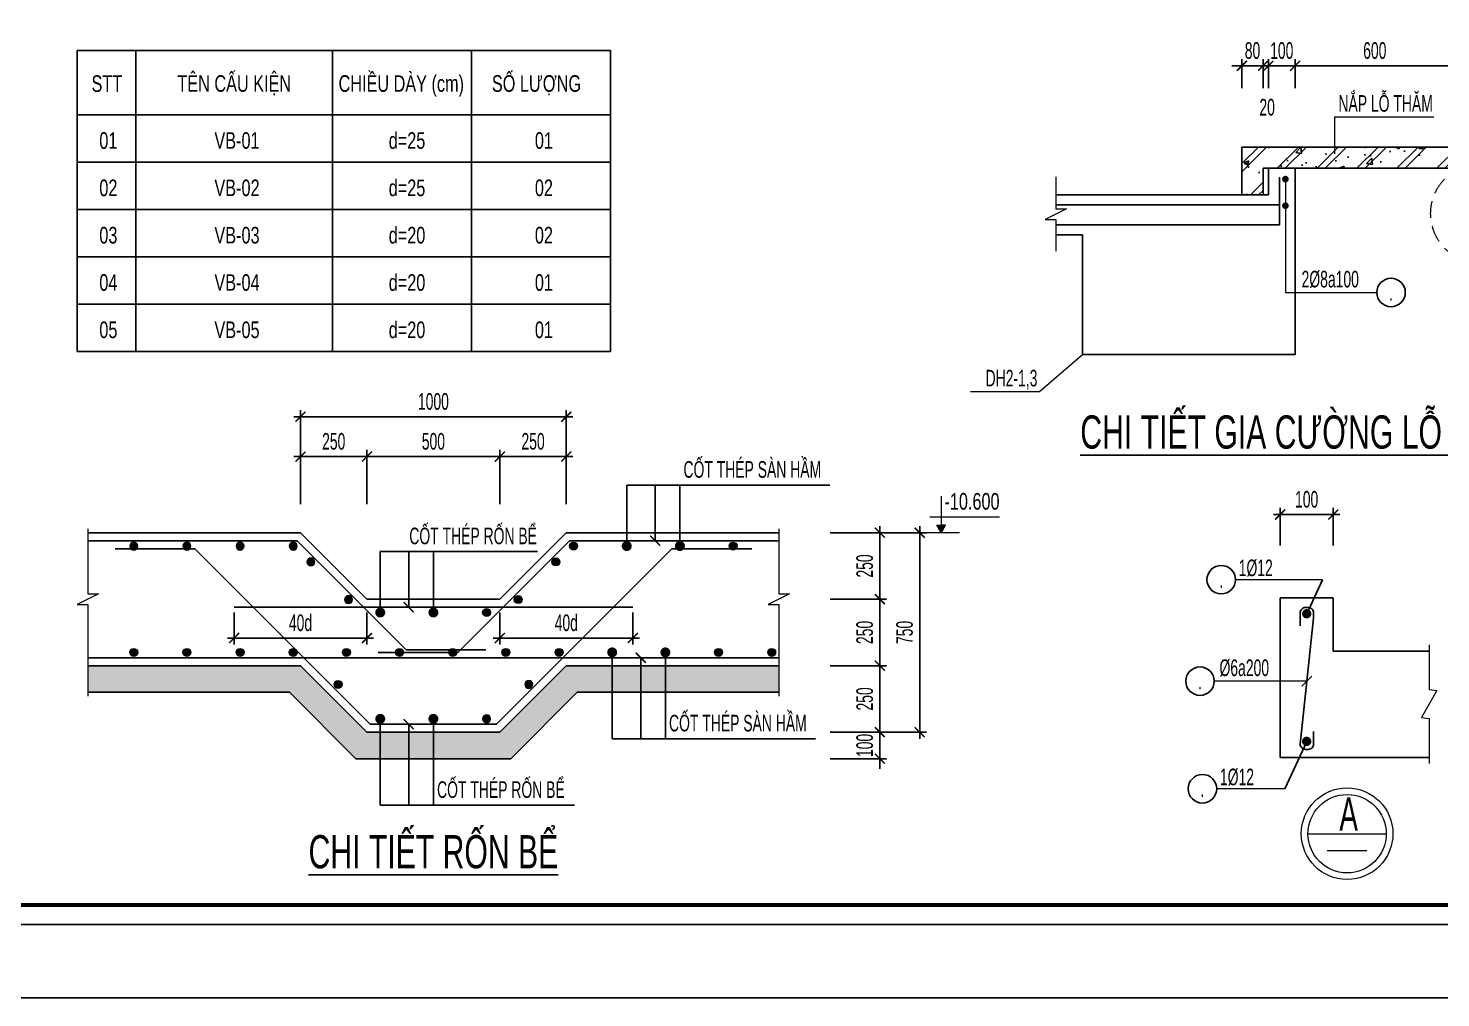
# Model space of a CAD drawing. Header units: millimetres. Extents: x 49116 to 95141, y 45601 to 60451.
# Drawn here: x 58884 to 64198, y 45601 to 49248 of the extents above; entities that cross this region are included whole.
import ezdxf
from ezdxf.enums import TextEntityAlignment as Align

# ---------------------------------------------------------------- set-up
doc = ezdxf.new("R2010")
doc.units = ezdxf.units.MM
doc.header["$MEASUREMENT"] = 0
doc.linetypes.add('HIDDEN', pattern=[9.525, 6.35, -3.175])
doc.layers.get('DEFPOINTS').update_dxf_attribs({"color": 252})
for name, color, linetype in [('CDC-KHUNGTEN', 7, 'Continuous'), ('CDC.02.DIM', 1, 'Continuous'), ('CDC.03.BORDER', 3, 'Continuous'), ('CDC.05.STEEL', 4, 'Continuous'), ('CDC.06.TEXT', 2, 'Continuous'), ('CDC.10.HATCH', 251, 'Continuous'), ('CDC.14.STEELNUM', 3, 'Continuous'), ('CDC.16.BIGTEXT', 6, 'Continuous')]:
    doc.layers.add(name, color=color, linetype=linetype)
doc.layers.add('KCS_CHI', color=1, linetype='Continuous', lineweight=15)
doc.styles.add('arial', font='arial.ttf', dxfattribs={"width": 0.6})
doc.styles.add('arial1', font='arial.ttf', dxfattribs={"width": 0.7})
doc.styles.add('TEXT', font='', dxfattribs={"width": 0.6, "height": 200})
doc.styles.get('TEXT').set_extended_font_data('.VnArialH')
doc.dimstyles.new('DIM25', dxfattribs={"dimscale": 25, "dimtxt": 2.5, "dimasz": 1.5, "dimexe": 1, "dimexo": 0, "dimgap": 1, "dimtad": 1, "dimdec": 0, "dimzin": 0, "dimdsep": 46, "dimtxsty": 'arial', "dimblk1": 'ARCHTICK', "dimblk2": 'ARCHTICK', "dimsah": 1, "dimcen": 0.09, "dimdle": 1, "dimclrd": 256, "dimclre": 1, "dimclrt": 2, "dimadec": 0, "dimazin": 0, "dimtfac": 1, "dimtdec": 0, "dimtix": 1, "dimtmove": 2, "dimatfit": 0, "dimldrblk": 'DOT', "dimfxl": 50, "dimtolj": 1, "dimtzin": 0, "dimarcsym": 0})
doc.dimstyles.new('DIM25x0.5', dxfattribs={"dimscale": 25, "dimtxt": 2.5, "dimasz": 1.5, "dimexe": 1, "dimexo": 0, "dimgap": 1, "dimtad": 1, "dimdec": 0, "dimlfac": 2, "dimzin": 0, "dimdsep": 46, "dimtxsty": 'arial', "dimblk1": 'ARCHTICK', "dimblk2": 'ARCHTICK', "dimsah": 1, "dimcen": 0.09, "dimdle": 1, "dimclrd": 256, "dimclre": 1, "dimclrt": 2, "dimadec": 0, "dimazin": 0, "dimtfac": 1, "dimtdec": 0, "dimtix": 1, "dimtmove": 2, "dimatfit": 0, "dimldrblk": 'DOT', "dimfxl": 50, "dimtolj": 1, "dimtzin": 0, "dimarcsym": 0})

# ---------------------------------------------------------------- blocks, each defined once
blk = doc.blocks.new('_ArchTick')
at = {"color": 0, "linetype": 'ByBlock', "const_width": 0.15}
blk.add_lwpolyline([(-0.5, -0.5), (0.5, 0.5)], dxfattribs=at)
blk = doc.blocks.new('*D65')
at = {"layer": 'CDC.02.DIM', "lineweight": -2, "transparency": 16777216}
blk.add_line((64274.8, 49106.4), (63624.8, 49106.4), dxfattribs=at)
at = {"layer": 'CDC.02.DIM', "color": 1, "lineweight": -2, "transparency": 16777216}
for p, q in [((63649.8, 49022), (63649.8, 49131.4)), ((64249.8, 49022), (64249.8, 49131.4))]:
    blk.add_line(p, q, dxfattribs=at)
at = {"layer": 'DEFPOINTS', "color": 0, "transparency": 16777216}
for p in [(63649.8, 49106.4), (63649.8, 49022), (64249.8, 49022)]:
    blk.add_point(p, dxfattribs=at)
at = {"layer": 'CDC.02.DIM', "lineweight": -2, "transparency": 16777216, "xscale": 37.5, "yscale": 37.5, "zscale": 37.5, "rotation": 180}
blk.add_blockref('_ArchTick', (63649.8, 49106.4), dxfattribs=at)
at = {"layer": 'CDC.02.DIM', "lineweight": -2, "transparency": 16777216, "xscale": 37.5, "yscale": 37.5, "zscale": 37.5}
blk.add_blockref('_ArchTick', (64249.8, 49106.4), dxfattribs=at)
at = {"layer": 'CDC.02.DIM', "color": 2, "transparency": 16777216, "insert": (63949.8, 49163.3), "char_height": 62.5, "attachment_point": 5, "style": 'arial'}
blk.add_mtext('\\A1;600 ', dxfattribs=at)
blk = doc.blocks.new('_DOT')
at = {"color": 0, "linetype": 'ByBlock'}
blk.add_line((-0.5, 0), (-1, 0), dxfattribs=at)
at = {"color": 0, "linetype": 'ByBlock', "const_width": 0.5}
blk.add_lwpolyline([(-0.25, 0, 1), (0.25, 0, 1)], format="xyb", close=True, dxfattribs=at)
blk = doc.blocks.new('*D66')
at = {"layer": 'CDC.02.DIM', "lineweight": -2, "transparency": 16777216}
for p, q in [((63549.8, 49106.4), (63512.3, 49106.4)), ((63549.8, 49106.4), (63649.8, 49106.4)), ((63649.8, 49106.4), (63687.3, 49106.4))]:
    blk.add_line(p, q, dxfattribs=at)
at = {"layer": 'CDC.02.DIM', "color": 1, "lineweight": -2, "transparency": 16777216}
for p, q in [((63549.8, 49022), (63549.8, 49131.4)), ((63649.8, 49022), (63649.8, 49131.4))]:
    blk.add_line(p, q, dxfattribs=at)
at = {"layer": 'DEFPOINTS', "color": 0, "transparency": 16777216}
for p in [(63649.8, 49106.4), (63549.8, 49022), (63649.8, 49022)]:
    blk.add_point(p, dxfattribs=at)
at = {"layer": 'CDC.02.DIM', "lineweight": -2, "transparency": 16777216, "xscale": 37.5, "yscale": 37.5, "zscale": 37.5}
blk.add_blockref('_ArchTick', (63549.8, 49106.4), dxfattribs=at)
at = {"layer": 'CDC.02.DIM', "lineweight": -2, "transparency": 16777216, "xscale": 37.5, "yscale": 37.5, "zscale": 37.5, "rotation": 180}
blk.add_blockref('_ArchTick', (63649.8, 49106.4), dxfattribs=at)
at = {"layer": 'CDC.02.DIM', "color": 2, "transparency": 16777216, "insert": (63599.8, 49163.3), "char_height": 62.5, "attachment_point": 5, "style": 'arial'}
blk.add_mtext('\\A1;100 ', dxfattribs=at)
blk = doc.blocks.new('*D70')
at = {"layer": 'CDC.02.DIM', "lineweight": -2, "transparency": 16777216}
for p, q in [((63529.8, 49106.4), (63492.3, 49106.4)), ((63529.8, 49106.4), (63549.8, 49106.4)), ((63549.8, 49106.4), (63587.3, 49106.4))]:
    blk.add_line(p, q, dxfattribs=at)
at = {"layer": 'CDC.02.DIM', "color": 1, "lineweight": -2, "transparency": 16777216}
for p, q in [((63529.8, 49022), (63529.8, 49131.4)), ((63549.8, 49022), (63549.8, 49131.4))]:
    blk.add_line(p, q, dxfattribs=at)
at = {"layer": 'DEFPOINTS', "color": 0, "transparency": 16777216}
for p in [(63549.8, 49106.4), (63529.8, 49022), (63549.8, 49022)]:
    blk.add_point(p, dxfattribs=at)
at = {"layer": 'CDC.02.DIM', "lineweight": -2, "transparency": 16777216, "xscale": 37.5, "yscale": 37.5, "zscale": 37.5}
blk.add_blockref('_ArchTick', (63529.8, 49106.4), dxfattribs=at)
at = {"layer": 'CDC.02.DIM', "lineweight": -2, "transparency": 16777216, "xscale": 37.5, "yscale": 37.5, "zscale": 37.5, "rotation": 180}
blk.add_blockref('_ArchTick', (63549.8, 49106.4), dxfattribs=at)
at = {"layer": 'CDC.02.DIM', "color": 2, "transparency": 16777216, "insert": (63544.8, 48950.2), "char_height": 62.5, "attachment_point": 5, "style": 'arial'}
blk.add_mtext('\\A1;20', dxfattribs=at)
blk = doc.blocks.new('*D71')
at = {"layer": 'CDC.02.DIM', "lineweight": -2, "transparency": 16777216}
for p, q in [((63449.8, 49106.4), (63412.3, 49106.4)), ((63449.8, 49106.4), (63529.8, 49106.4)), ((63529.8, 49106.4), (63567.3, 49106.4))]:
    blk.add_line(p, q, dxfattribs=at)
at = {"layer": 'CDC.02.DIM', "color": 1, "lineweight": -2, "transparency": 16777216}
for p, q in [((63449.8, 49022), (63449.8, 49131.4)), ((63529.8, 49022), (63529.8, 49131.4))]:
    blk.add_line(p, q, dxfattribs=at)
at = {"layer": 'DEFPOINTS', "color": 0, "transparency": 16777216}
for p in [(63529.8, 49106.4), (63449.8, 49022), (63529.8, 49022)]:
    blk.add_point(p, dxfattribs=at)
at = {"layer": 'CDC.02.DIM', "lineweight": -2, "transparency": 16777216, "xscale": 37.5, "yscale": 37.5, "zscale": 37.5}
blk.add_blockref('_ArchTick', (63449.8, 49106.4), dxfattribs=at)
at = {"layer": 'CDC.02.DIM', "lineweight": -2, "transparency": 16777216, "xscale": 37.5, "yscale": 37.5, "zscale": 37.5, "rotation": 180}
blk.add_blockref('_ArchTick', (63529.8, 49106.4), dxfattribs=at)
at = {"layer": 'CDC.02.DIM', "color": 2, "transparency": 16777216, "insert": (63489.8, 49163.3), "char_height": 62.5, "attachment_point": 5, "style": 'arial'}
blk.add_mtext('\\A1;80 ', dxfattribs=at)
blk = doc.blocks.new('*D74')
at = {"layer": 'CDC.02.DIM', "lineweight": -2, "transparency": 16777216}
blk.add_line((63568.5, 47418.5), (63818.5, 47418.5), dxfattribs=at)
at = {"layer": 'CDC.02.DIM', "color": 1, "lineweight": -2, "transparency": 16777216}
for p, q in [((63593.5, 47302.7), (63593.5, 47443.5)), ((63793.5, 47302.7), (63793.5, 47443.5))]:
    blk.add_line(p, q, dxfattribs=at)
at = {"layer": 'DEFPOINTS', "color": 0, "transparency": 16777216}
for p in [(63793.5, 47418.5), (63593.5, 47302.7), (63793.5, 47302.7)]:
    blk.add_point(p, dxfattribs=at)
at = {"layer": 'CDC.02.DIM', "lineweight": -2, "transparency": 16777216, "xscale": 37.5, "yscale": 37.5, "zscale": 37.5, "rotation": 180}
blk.add_blockref('_ArchTick', (63593.5, 47418.5), dxfattribs=at)
at = {"layer": 'CDC.02.DIM', "lineweight": -2, "transparency": 16777216, "xscale": 37.5, "yscale": 37.5, "zscale": 37.5}
blk.add_blockref('_ArchTick', (63793.5, 47418.5), dxfattribs=at)
at = {"layer": 'CDC.02.DIM', "color": 2, "transparency": 16777216, "insert": (63693.5, 47475.5), "char_height": 62.5, "attachment_point": 5, "style": 'arial'}
blk.add_mtext('\\A1;100', dxfattribs=at)
blk = doc.blocks.new('KHUNG A1')
at = {"layer": 'CDC-KHUNGTEN', "color": 8}
blk.add_lwpolyline([(10368.18, 709.17), (10447.22, 709.17), (10447.22, 1281.17), (9647.22, 1281.17), (9647.22, 709.17), (10368.18, 709.17)], dxfattribs=at)
at = {"layer": 'CDC-KHUNGTEN', "color": 255, "lineweight": 60}
blk.add_lwpolyline([(10366.22, 712.17), (10366.22, 1278.17), (9650.22, 1278.17), (9650.22, 712.17), (10366.22, 712.17)], close=True, dxfattribs=at)
at = {"layer": 'DEFPOINTS', "color": 1, "ltscale": 0.2}
blk.add_lwpolyline([(9617.22, 698.17), (9617.22, 1292.17), (10458.22, 1292.17), (10458.22, 698.17), (9617.22, 698.17)], close=True, dxfattribs=at)
blk = doc.blocks.new('A$C243C6A6B')
at = {"layer": 'CDC.05.STEEL'}
blk.add_hatch(color=1, dxfattribs=at).paths.add_polyline_path([(-15, 0, -1), (15, 0, -1)])
at = {"layer": 'KCS_CHI'}
blk.add_circle((0, 0), 15, dxfattribs=at)
blk = doc.blocks.new('*U253')
at = {"layer": 'KCS_CHI'}
blk.add_blockref('A$C243C6A6B', (0, 0), dxfattribs=at)
blk = doc.blocks.new('*U254')
at = {"layer": 'KCS_CHI', "color": 0, "linetype": 'ByBlock', "lineweight": -2, "transparency": 16777216}
for p in [(0, 0), (200, 0), (400, 0)]:
    blk.add_blockref('*U253', p, dxfattribs=at)
blk = doc.blocks.new('*U255')
at = {"layer": 'KCS_CHI'}
blk.add_blockref('A$C243C6A6B', (0, 0), dxfattribs=at)
blk = doc.blocks.new('*U256')
at = {"layer": 'KCS_CHI', "color": 0, "linetype": 'ByBlock', "lineweight": -2, "transparency": 16777216}
for p in [(0, 0), (200, 0), (400, 0)]:
    blk.add_blockref('*U255', p, dxfattribs=at)
blk = doc.blocks.new('*U257')
at = {"layer": 'KCS_CHI'}
blk.add_blockref('A$C243C6A6B', (0, 0), dxfattribs=at)
blk = doc.blocks.new('*U258')
at = {"layer": 'KCS_CHI', "color": 0, "linetype": 'ByBlock', "lineweight": -2, "transparency": 16777216}
for p in [(0, 0), (200, 0), (400, 0), (600, 0)]:
    blk.add_blockref('*U257', p, dxfattribs=at)
blk = doc.blocks.new('*U259')
at = {"layer": 'KCS_CHI'}
blk.add_blockref('A$C243C6A6B', (0, 0), dxfattribs=at)
blk = doc.blocks.new('*U260')
at = {"layer": 'KCS_CHI', "color": 0, "linetype": 'ByBlock', "lineweight": -2, "transparency": 16777216}
for p in [(0, 0), (200, 0), (400, 0), (600, 0)]:
    blk.add_blockref('*U259', p, dxfattribs=at)
blk = doc.blocks.new('*U261')
at = {"layer": 'KCS_CHI'}
blk.add_blockref('A$C243C6A6B', (0, 0), dxfattribs=at)
blk = doc.blocks.new('*U262')
at = {"layer": 'KCS_CHI', "color": 0, "linetype": 'ByBlock', "lineweight": -2, "transparency": 16777216}
for p in [(0, 0), (200, 0), (400, 0), (600, 0), (800, 0), (1000, 0), (1200, 0), (1400, 0), (1600, 0), (1800, 0), (2000, 0), (2200, 0), (2400, 0)]:
    blk.add_blockref('*U261', p, dxfattribs=at)
blk = doc.blocks.new('*U263')
at = {"layer": 'KCS_CHI'}
blk.add_blockref('A$C243C6A6B', (0, 0), dxfattribs=at)
blk = doc.blocks.new('*U264')
at = {"layer": 'KCS_CHI', "color": 0, "linetype": 'ByBlock', "lineweight": -2, "transparency": 16777216}
for p in [(0, 0), (200, 0)]:
    blk.add_blockref('*U263', p, dxfattribs=at)
blk = doc.blocks.new('*U265')
at = {"layer": 'KCS_CHI'}
blk.add_blockref('A$C243C6A6B', (0, 0), dxfattribs=at)
blk = doc.blocks.new('*U266')
at = {"layer": 'KCS_CHI', "color": 0, "linetype": 'ByBlock', "lineweight": -2, "transparency": 16777216}
for p in [(0, 0), (200, 0)]:
    blk.add_blockref('*U265', p, dxfattribs=at)
blk = doc.blocks.new('*U267')
at = {"layer": 'KCS_CHI'}
blk.add_blockref('A$C243C6A6B', (0, 0), dxfattribs=at)
blk = doc.blocks.new('*U268')
at = {"layer": 'KCS_CHI', "color": 0, "linetype": 'ByBlock', "lineweight": -2, "transparency": 16777216}
blk.add_blockref('*U267', (0, 0), dxfattribs=at)
blk = doc.blocks.new('*U269')
at = {"layer": 'KCS_CHI'}
blk.add_blockref('A$C243C6A6B', (0, 0), dxfattribs=at)
blk = doc.blocks.new('*U270')
at = {"layer": 'KCS_CHI', "color": 0, "linetype": 'ByBlock', "lineweight": -2, "transparency": 16777216}
blk.add_blockref('*U269', (0, 0), dxfattribs=at)
blk = doc.blocks.new('*D271')
at = {"layer": 'DEFPOINTS', "color": 0, "transparency": 16777216}
for p in [(61901, 47350.2), (61901, 47100.2), (62087.7, 47100.2)]:
    blk.add_point(p, dxfattribs=at)
at = {"layer": 'KCS_CHI', "lineweight": -2, "transparency": 16777216}
blk.add_line((62087.7, 47375.2), (62087.7, 47075.2), dxfattribs=at)
at = {"layer": 'KCS_CHI', "color": 1, "lineweight": -2, "transparency": 16777216}
for p, q in [((61901, 47350.2), (62112.7, 47350.2)), ((61901, 47100.2), (62112.7, 47100.2))]:
    blk.add_line(p, q, dxfattribs=at)
at = {"layer": 'KCS_CHI', "lineweight": -2, "transparency": 16777216, "xscale": 37.5, "yscale": 37.5, "zscale": 37.5}
for p, rotation in [((62087.7, 47350.2), 90), ((62087.7, 47100.2), 270)]:
    blk.add_blockref('_ArchTick', p, dxfattribs=dict(at, rotation=rotation))
at = {"layer": 'KCS_CHI', "color": 2, "transparency": 16777216, "insert": (62030.8, 47225.2), "char_height": 62.5, "attachment_point": 5, "rotation": 90, "style": 'arial'}
blk.add_mtext('\\A1;250', dxfattribs=at)
blk = doc.blocks.new('*D272')
at = {"layer": 'DEFPOINTS', "color": 0, "transparency": 16777216}
for p in [(61901, 47100.2), (61901, 46850.2), (62087.7, 46850.2)]:
    blk.add_point(p, dxfattribs=at)
at = {"layer": 'KCS_CHI', "color": 1, "lineweight": -2, "transparency": 16777216}
for p, q in [((61901, 47100.2), (62112.7, 47100.2)), ((61901, 46850.2), (62112.7, 46850.2))]:
    blk.add_line(p, q, dxfattribs=at)
at = {"layer": 'KCS_CHI', "lineweight": -2, "transparency": 16777216}
blk.add_line((62087.7, 47125.2), (62087.7, 46825.2), dxfattribs=at)
at = {"layer": 'KCS_CHI', "lineweight": -2, "transparency": 16777216, "xscale": 37.5, "yscale": 37.5, "zscale": 37.5}
for p, rotation in [((62087.7, 47100.2), 90), ((62087.7, 46850.2), 270)]:
    blk.add_blockref('_ArchTick', p, dxfattribs=dict(at, rotation=rotation))
at = {"layer": 'KCS_CHI', "color": 2, "transparency": 16777216, "insert": (62030.8, 46975.2), "char_height": 62.5, "attachment_point": 5, "rotation": 90, "style": 'arial'}
blk.add_mtext('\\A1;250', dxfattribs=at)
blk = doc.blocks.new('*D273')
at = {"layer": 'DEFPOINTS', "color": 0, "transparency": 16777216}
for p in [(61901, 46850.2), (61901, 46600.2), (62087.7, 46600.2)]:
    blk.add_point(p, dxfattribs=at)
at = {"layer": 'KCS_CHI', "lineweight": -2, "transparency": 16777216}
blk.add_line((62087.7, 46875.2), (62087.7, 46575.2), dxfattribs=at)
at = {"layer": 'KCS_CHI', "color": 1, "lineweight": -2, "transparency": 16777216}
for p, q in [((61901, 46850.2), (62112.7, 46850.2)), ((61901, 46600.2), (62112.7, 46600.2))]:
    blk.add_line(p, q, dxfattribs=at)
at = {"layer": 'KCS_CHI', "lineweight": -2, "transparency": 16777216, "xscale": 37.5, "yscale": 37.5, "zscale": 37.5}
for p, rotation in [((62087.7, 46850.2), 90), ((62087.7, 46600.2), 270)]:
    blk.add_blockref('_ArchTick', p, dxfattribs=dict(at, rotation=rotation))
at = {"layer": 'KCS_CHI', "color": 2, "transparency": 16777216, "insert": (62030.8, 46725.2), "char_height": 62.5, "attachment_point": 5, "rotation": 90, "style": 'arial'}
blk.add_mtext('\\A1;250', dxfattribs=at)
blk = doc.blocks.new('*D274')
at = {"layer": 'DEFPOINTS', "color": 0, "transparency": 16777216}
for p in [(61901, 47350.2), (61901, 46600.2), (62237.7, 46600.2)]:
    blk.add_point(p, dxfattribs=at)
at = {"layer": 'KCS_CHI', "lineweight": -2, "transparency": 16777216}
blk.add_line((62237.7, 47375.2), (62237.7, 46575.2), dxfattribs=at)
at = {"layer": 'KCS_CHI', "color": 1, "lineweight": -2, "transparency": 16777216}
for p, q in [((61901, 47350.2), (62262.7, 47350.2)), ((61901, 46600.2), (62262.7, 46600.2))]:
    blk.add_line(p, q, dxfattribs=at)
at = {"layer": 'KCS_CHI', "lineweight": -2, "transparency": 16777216, "xscale": 37.5, "yscale": 37.5, "zscale": 37.5}
for p, rotation in [((62237.7, 47350.2), 90), ((62237.7, 46600.2), 270)]:
    blk.add_blockref('_ArchTick', p, dxfattribs=dict(at, rotation=rotation))
at = {"layer": 'KCS_CHI', "color": 2, "transparency": 16777216, "insert": (62180.8, 46975.2), "char_height": 62.5, "attachment_point": 5, "rotation": 90, "style": 'arial'}
blk.add_mtext('\\A1;750', dxfattribs=at)
blk = doc.blocks.new('*D275')
at = {"layer": 'DEFPOINTS', "color": 0, "transparency": 16777216}
for p in [(60158, 47636.7), (59908, 47458.1), (60158, 47458.1)]:
    blk.add_point(p, dxfattribs=at)
at = {"layer": 'KCS_CHI', "lineweight": -2, "transparency": 16777216}
blk.add_line((59883, 47636.7), (60183, 47636.7), dxfattribs=at)
at = {"layer": 'KCS_CHI', "color": 1, "lineweight": -2, "transparency": 16777216}
for p, q in [((59908, 47458.1), (59908, 47661.7)), ((60158, 47458.1), (60158, 47661.7))]:
    blk.add_line(p, q, dxfattribs=at)
at = {"layer": 'KCS_CHI', "lineweight": -2, "transparency": 16777216, "xscale": 37.5, "yscale": 37.5, "zscale": 37.5, "rotation": 180}
blk.add_blockref('_ArchTick', (59908, 47636.7), dxfattribs=at)
at = {"layer": 'KCS_CHI', "lineweight": -2, "transparency": 16777216, "xscale": 37.5, "yscale": 37.5, "zscale": 37.5}
blk.add_blockref('_ArchTick', (60158, 47636.7), dxfattribs=at)
at = {"layer": 'KCS_CHI', "color": 2, "transparency": 16777216, "insert": (60033, 47693.6), "char_height": 62.5, "attachment_point": 5, "style": 'arial'}
blk.add_mtext('\\A1;250', dxfattribs=at)
blk = doc.blocks.new('*D276')
at = {"layer": 'DEFPOINTS', "color": 0, "transparency": 16777216}
for p in [(60658, 47636.7), (60158, 47458.1), (60658, 47458.1)]:
    blk.add_point(p, dxfattribs=at)
at = {"layer": 'KCS_CHI', "lineweight": -2, "transparency": 16777216}
blk.add_line((60133, 47636.7), (60683, 47636.7), dxfattribs=at)
at = {"layer": 'KCS_CHI', "color": 1, "lineweight": -2, "transparency": 16777216}
for p, q in [((60158, 47458.1), (60158, 47661.7)), ((60658, 47458.1), (60658, 47661.7))]:
    blk.add_line(p, q, dxfattribs=at)
at = {"layer": 'KCS_CHI', "lineweight": -2, "transparency": 16777216, "xscale": 37.5, "yscale": 37.5, "zscale": 37.5, "rotation": 180}
blk.add_blockref('_ArchTick', (60158, 47636.7), dxfattribs=at)
at = {"layer": 'KCS_CHI', "lineweight": -2, "transparency": 16777216, "xscale": 37.5, "yscale": 37.5, "zscale": 37.5}
blk.add_blockref('_ArchTick', (60658, 47636.7), dxfattribs=at)
at = {"layer": 'KCS_CHI', "color": 2, "transparency": 16777216, "insert": (60408, 47693.6), "char_height": 62.5, "attachment_point": 5, "style": 'arial'}
blk.add_mtext('\\A1;500', dxfattribs=at)
blk = doc.blocks.new('*D277')
at = {"layer": 'DEFPOINTS', "color": 0, "transparency": 16777216}
for p in [(60908, 47636.7), (60658, 47458.1), (60908, 47458.1)]:
    blk.add_point(p, dxfattribs=at)
at = {"layer": 'KCS_CHI', "lineweight": -2, "transparency": 16777216}
blk.add_line((60633, 47636.7), (60933, 47636.7), dxfattribs=at)
at = {"layer": 'KCS_CHI', "color": 1, "lineweight": -2, "transparency": 16777216}
for p, q in [((60658, 47458.1), (60658, 47661.7)), ((60908, 47458.1), (60908, 47661.7))]:
    blk.add_line(p, q, dxfattribs=at)
at = {"layer": 'KCS_CHI', "lineweight": -2, "transparency": 16777216, "xscale": 37.5, "yscale": 37.5, "zscale": 37.5, "rotation": 180}
blk.add_blockref('_ArchTick', (60658, 47636.7), dxfattribs=at)
at = {"layer": 'KCS_CHI', "lineweight": -2, "transparency": 16777216, "xscale": 37.5, "yscale": 37.5, "zscale": 37.5}
blk.add_blockref('_ArchTick', (60908, 47636.7), dxfattribs=at)
at = {"layer": 'KCS_CHI', "color": 2, "transparency": 16777216, "insert": (60783, 47693.6), "char_height": 62.5, "attachment_point": 5, "style": 'arial'}
blk.add_mtext('\\A1;250', dxfattribs=at)
blk = doc.blocks.new('*D278')
at = {"layer": 'DEFPOINTS', "color": 0, "transparency": 16777216}
for p in [(60908, 47786.7), (59908, 47458.1), (60908, 47458.1)]:
    blk.add_point(p, dxfattribs=at)
at = {"layer": 'KCS_CHI', "lineweight": -2, "transparency": 16777216}
blk.add_line((59883, 47786.7), (60933, 47786.7), dxfattribs=at)
at = {"layer": 'KCS_CHI', "color": 1, "lineweight": -2, "transparency": 16777216}
for p, q in [((59908, 47458.1), (59908, 47811.7)), ((60908, 47458.1), (60908, 47811.7))]:
    blk.add_line(p, q, dxfattribs=at)
at = {"layer": 'KCS_CHI', "lineweight": -2, "transparency": 16777216, "xscale": 37.5, "yscale": 37.5, "zscale": 37.5, "rotation": 180}
blk.add_blockref('_ArchTick', (59908, 47786.7), dxfattribs=at)
at = {"layer": 'KCS_CHI', "lineweight": -2, "transparency": 16777216, "xscale": 37.5, "yscale": 37.5, "zscale": 37.5}
blk.add_blockref('_ArchTick', (60908, 47786.7), dxfattribs=at)
at = {"layer": 'KCS_CHI', "color": 2, "transparency": 16777216, "insert": (60408, 47843.6), "char_height": 62.5, "attachment_point": 5, "style": 'arial'}
blk.add_mtext('\\A1;1000', dxfattribs=at)
blk = doc.blocks.new('*D279')
at = {"layer": 'DEFPOINTS', "color": 0, "transparency": 16777216}
for p in [(60658, 47050.2), (61158, 47050.2), (61158, 46954.3)]:
    blk.add_point(p, dxfattribs=at)
at = {"layer": 'KCS_CHI', "color": 1, "lineweight": -2, "transparency": 16777216}
for p, q in [((60658, 47050.2), (60658, 46929.3)), ((61158, 47050.2), (61158, 46929.3))]:
    blk.add_line(p, q, dxfattribs=at)
at = {"layer": 'KCS_CHI', "lineweight": -2, "transparency": 16777216}
blk.add_line((60633, 46954.3), (61183, 46954.3), dxfattribs=at)
at = {"layer": 'KCS_CHI', "lineweight": -2, "transparency": 16777216, "xscale": 37.5, "yscale": 37.5, "zscale": 37.5, "rotation": 180}
blk.add_blockref('_ArchTick', (60658, 46954.3), dxfattribs=at)
at = {"layer": 'KCS_CHI', "lineweight": -2, "transparency": 16777216, "xscale": 37.5, "yscale": 37.5, "zscale": 37.5}
blk.add_blockref('_ArchTick', (61158, 46954.3), dxfattribs=at)
at = {"layer": 'KCS_CHI', "color": 2, "transparency": 16777216, "insert": (60908, 47011.2), "char_height": 62.5, "attachment_point": 5, "style": 'arial'}
blk.add_mtext('\\A1;40d', dxfattribs=at)
blk = doc.blocks.new('*D280')
at = {"layer": 'DEFPOINTS', "color": 0, "transparency": 16777216}
for p in [(59658, 47050.2), (60158, 47050.2), (59658, 46954.3)]:
    blk.add_point(p, dxfattribs=at)
at = {"layer": 'KCS_CHI', "color": 1, "lineweight": -2, "transparency": 16777216}
for p, q in [((59658, 47050.2), (59658, 46929.3)), ((60158, 47050.2), (60158, 46929.3))]:
    blk.add_line(p, q, dxfattribs=at)
at = {"layer": 'KCS_CHI', "lineweight": -2, "transparency": 16777216}
blk.add_line((60183, 46954.3), (59633, 46954.3), dxfattribs=at)
at = {"layer": 'KCS_CHI', "lineweight": -2, "transparency": 16777216, "xscale": 37.5, "yscale": 37.5, "zscale": 37.5, "rotation": 180}
blk.add_blockref('_ArchTick', (59658, 46954.3), dxfattribs=at)
at = {"layer": 'KCS_CHI', "lineweight": -2, "transparency": 16777216, "xscale": 37.5, "yscale": 37.5, "zscale": 37.5}
blk.add_blockref('_ArchTick', (60158, 46954.3), dxfattribs=at)
at = {"layer": 'KCS_CHI', "color": 2, "transparency": 16777216, "insert": (59908, 47011.2), "char_height": 62.5, "attachment_point": 5, "style": 'arial'}
blk.add_mtext('\\A1;40d', dxfattribs=at)
blk = doc.blocks.new('*D281')
at = {"layer": 'DEFPOINTS', "color": 0, "transparency": 16777216}
for p in [(61901, 46600.2), (61901, 46500.2), (62087.7, 46500.2)]:
    blk.add_point(p, dxfattribs=at)
at = {"layer": 'KCS_CHI', "lineweight": -2, "transparency": 16777216}
for p, q in [((62087.7, 46600.2), (62087.7, 46637.7)), ((62087.7, 46600.2), (62087.7, 46500.2)), ((62087.7, 46500.2), (62087.7, 46462.7))]:
    blk.add_line(p, q, dxfattribs=at)
at = {"layer": 'KCS_CHI', "color": 1, "lineweight": -2, "transparency": 16777216}
for p, q in [((61901, 46600.2), (62112.7, 46600.2)), ((61901, 46500.2), (62112.7, 46500.2))]:
    blk.add_line(p, q, dxfattribs=at)
at = {"layer": 'KCS_CHI', "lineweight": -2, "transparency": 16777216, "xscale": 37.5, "yscale": 37.5, "zscale": 37.5}
for p, rotation in [((62087.7, 46600.2), 270), ((62087.7, 46500.2), 90)]:
    blk.add_blockref('_ArchTick', p, dxfattribs=dict(at, rotation=rotation))
at = {"layer": 'KCS_CHI', "color": 2, "transparency": 16777216, "insert": (62030.8, 46550.2), "char_height": 62.5, "attachment_point": 5, "rotation": 90, "style": 'arial'}
blk.add_mtext('\\A1;100', dxfattribs=at)

msp = doc.modelspace()

# ---------------------------------------------------------------- hatches: boundary and pattern name
at = {"layer": 'CDC.10.HATCH', "ltscale": 3}
h = msp.add_hatch(dxfattribs=at)
h.set_pattern_fill('CHAU-01', color=256, scale=25, style=0, pattern_type=2)
h.set_pattern_definition([(50, (102737.51, 39311.26), (179.31505, -15.68803), [18.75, -206.25]), (355, (102737.51, 39311.26), (-34.6878, 188.048), [15, -165]), (100.4514, (102752.46, 39309.95), (144.62735, 172.3599), [15.93505, -175.2855]), (46.1842, (102737.51, 39361.26), (266.8103, -41.3798), [28.125, -309.375]), (96.6356, (102759.75, 39357.8), (233.6657, 243.5295), [23.9026, -262.9282]), (351.1842, (102737.5, 39361.26), (233.6655, 243.5297), [22.5, -247.5]), (21, (102762.51, 39348.76), (149.22676, -100.6547), [18.75, -206.25]), (326, (102762.51, 39348.76), (60.8288, 181.2875), [15, -165]), (71.4514, (102774.95, 39340.37), (210.05566, 80.6326), [15.93505, -175.2855]), (37.5, (102737.514, 39311.26), (3.03996, 83.22346), [0, -163, 0, -167.5, 0, -165.625]), (7.5, (102737.51, 39311.26), (65.76738, 98.60293), [0, -95.5, 0, -159.25, 0, -63.125]), (327.5, (102681.764, 39311.26), (133.45561, -5.63872), [0, -62.5, 0, -195, 0, -258.75]), (317.5, (102656.76, 39311.26), (145.79654, 25.02625), [0, -81.25, 0, -129.5, 0, -183.75]), (45, (102737.51, 39311.26), (-75.1301, 75.1301), []), (45, (102737.51, 39341.88), (-75.1301, 75.1301), [])])
h.paths.add_polyline_path([(64449.75, 48720.71), (64449.75, 48800.71), (63449.75, 48800.71), (63449.75, 48620.71), (63529.75, 48620.71), (63529.75, 48720.71)])
at = {"layer": 'CDC.10.HATCH'}
h = msp.add_hatch(dxfattribs=at)
h.set_pattern_fill('AR-CONC', color=256, scale=15)
h.set_pattern_definition([(50, (-2867, 2568.995), (107.58903, -9.41282), [11.25, -123.75]), (355, (-2867, 2569), (-20.8127, 112.82882), [9, -99]), (100.45144, (-2858.03, 2568.21), (86.77633, 103.416), [9.56103, -105.17132]), (46.1842, (-2867, 2599), (160.0862, -24.8279), [16.875, -185.625]), (96.63564, (-2853.66, 2596.93), (140.1993, 146.1178), [14.34155, -157.75706]), (351.18416, (-2867, 2599), (140.1993, 146.1178), [13.5, -148.5]), (21, (-2852, 2591.495), (89.53606, -60.39283), [11.25, -123.75]), (326, (-2852, 2591.5), (36.4973, 108.7725), [9, -99]), (71.45144, (-2844.54, 2586.46), (126.03336, 48.37967), [9.56103, -105.17132]), (37.5, (-2867, 2568.995), (1.823978, 49.934078), [0, -97.8, 0, -100.5, 0, -99.375]), (7.5, (-2867, 2568.995), (39.46043, 59.161757), [0, -57.3, 0, -95.55, 0, -37.875]), (327.5, (-2900.45, 2568.995), (80.073365, -3.38323), [0, -37.5, 0, -117, 0, -155.25]), (317.5, (-2915.45, 2568.995), (87.477925, 15.01575), [0, -48.75, 0, -77.7, 0, -110.25])])
h.paths.add_polyline_path([(60658.05, 46600.18), (60158.05, 46600.18), (59908.05, 46850.18), (59108.05, 46850.18), (59108.05, 46750.18), (59866.63, 46750.18), (60116.63, 46500.18), (60699.47, 46500.18), (60949.47, 46750.18), (61708.05, 46750.18), (61708.05, 46850.18), (60908.05, 46850.18)])
at = {"layer": 'KCS_CHI'}
for points in [[(62318.22, 47379.18), (62301.72, 47379.18), (62318.22, 47350.18)], [(62318.22, 47379.18), (62334.72, 47379.18), (62318.22, 47350.18)]]:
    msp.add_hatch(color=256, dxfattribs=at).paths.add_polyline_path(points)

# ---------------------------------------------------------------- linework, layer by layer
at = {"layer": 'CDC.02.DIM', "lineweight": -3}
for p, q in [((63752.6, 47173.62), (63693.52, 47045.5)), ((63693.52, 46565.5), (63611.35, 46387.29))]:
    msp.add_line(p, q, dxfattribs=at)
at = {"layer": 'CDC.03.BORDER'}
for p, q in [((59067.32, 49163.86, 0), (61074.84, 49163.86, 0)), ((59067.32, 49163.86, 0), (59067.32, 48032.19, 0)), ((59287.88, 49163.86, 0), (59287.88, 48922.07, 0)), ((60028.35, 49163.86, 0), (60028.35, 48922.07, 0)), ((60551.59, 49163.86, 0), (60551.59, 48922.07, 0)), ((61074.84, 49163.86, 0), (61074.84, 48922.07, 0)), ((59067.32, 48922.07, 0), (61074.84, 48922.07, 0)), ((59067.32, 48922.07, 0), (61074.84, 48922.07, 0)), ((59287.88, 48922.07, 0), (59287.88, 48032.19, 0)), ((60028.35, 48922.07, 0), (60028.35, 48032.19, 0)), ((60551.59, 48922.07, 0), (60551.59, 48032.19, 0)), ((61074.84, 48922.07, 0), (61074.84, 48032.19, 0)), ((63449.75, 48800.71), (64449.75, 48800.71)), ((63449.75, 48800.71), (63449.75, 48620.71)), ((63529.75, 48720.71), (64369.75, 48720.71)), ((63529.75, 48720.71), (63529.75, 48620.71)), ((63549.75, 48720.71), (63549.75, 48620.71)), ((63549.75, 48720.71), (63549.75, 48620.71)), ((63649.75, 48720.71), (63649.75, 48421.21)), ((63649.75, 48720.71), (63649.75, 48421.21)), ((62849.75, 48620.71), (62749.75, 48620.71)), ((62849.75, 48620.71), (63549.75, 48620.71)), ((62749.75, 48470.71), (62849.75, 48470.71)), ((62849.75, 48020.71), (62849.75, 48470.71)), ((63649.75, 48020.71), (63649.75, 48421.21)), ((59067.32, 48032.19, 0), (61074.84, 48032.19, 0)), ((62849.75, 48020.71), (63649.75, 48020.71)), ((59908.05, 47350.18), (59108.05, 47350.18)), ((60158.05, 47100.18), (59908.05, 47350.18)), ((60658.05, 47100.18), (60908.05, 47350.18)), ((60908.05, 47350.18), (61708.05, 47350.18)), ((60658.05, 47100.18), (60158.05, 47100.18)), ((63593.52, 47105.5), (63593.52, 46505.5)), ((63593.52, 47105.5), (63793.52, 47105.5)), ((63793.52, 47105.5), (63793.52, 46905)), ((63793.52, 46905), (64154.34, 46905)), ((63593.52, 46505.5), (64154.34, 46505.5))]:
    msp.add_line(p, q, dxfattribs=at)
at = {"layer": 'CDC.03.BORDER', "color": 1}
for p, q in [((59067.32, 48744.1, 0), (61074.84, 48744.1, 0)), ((59067.32, 48566.12, 0), (61074.84, 48566.12, 0)), ((59067.32, 48388.14, 0), (61074.84, 48388.14, 0)), ((59067.32, 48210.17, 0), (61074.84, 48210.17, 0))]:
    msp.add_line(p, q, dxfattribs=at)
at = {"layer": 'CDC.03.BORDER'}
for points in [[(61708.05, 46850.18), (60908.05, 46850.18), (60658.05, 46600.18), (60158.05, 46600.18), (59908.05, 46850.18), (59108.05, 46850.18)], [(61708.05, 46750.18), (60949.47, 46750.18), (60699.47, 46500.18), (60116.63, 46500.18), (59866.63, 46750.18), (59108.05, 46750.18)]]:
    msp.add_lwpolyline(points, dxfattribs=at)
at = {"layer": 'CDC.05.STEEL'}
for p, q in [((63591.55, 48687.31), (63591.55, 48508.71)), ((63591.55, 48583.21), (62749.75, 48583.21)), ((63591.55, 48508.71), (62749.75, 48508.71)), ((61158.05, 47070.18), (59658.05, 47070.18)), ((61708.05, 46880.18), (59108.05, 46880.18))]:
    msp.add_line(p, q, dxfattribs=at)
at = {"layer": 'CDC.05.STEEL', "color": 1}
for points, const_width in [([(63607.29, 48680.18, 1), (63619.79, 48680.18, 1)], 12.5), ([(63607.29, 48580.18, 1), (63619.79, 48580.18, 1)], 12.5), ([(63702.27, 47045.5, 1), (63684.77, 47045.5, 1)], 17.5), ([(63702.27, 46565.5, 1), (63684.77, 46565.5, 1)], 17.5)]:
    msp.add_lwpolyline(points, format="xyb", close=True, dxfattribs=dict(at, const_width=const_width))
at = {"layer": 'CDC.05.STEEL'}
for points in [[(59108.05, 47320.18), (59895.62, 47320.18), (60305.62, 46910.18), (60605.62, 46910.18)], [(60200.28, 46899.98), (60500.28, 46899.98), (60920.47, 47320.18), (61708.05, 47320.18)], [(61605.62, 47290.18), (61305.62, 47290.18), (60645.62, 46630.18), (60170.47, 46630.18), (59510.47, 47290.18), (59210.47, 47290.18)]]:
    msp.add_lwpolyline(points, dxfattribs=at)
msp.add_lwpolyline([(63669.26, 46999.71), (63669.26, 47048.98, -0.4142136), (63689.26, 47068.98), (63699.61, 47068.98, -0.4142136), (63719.61, 47048.98), (63719.61, 47028.5), (63669.26, 46555.49, 0.4142136), (63689.26, 46535.49), (63699.61, 46535.49, 0.4142136), (63719.61, 46555.49), (63719.61, 46602.22)], format="xyb", dxfattribs=at)
at = {"layer": 'CDC.14.STEELNUM', "color": 1}
for centre in [(64011.08, 48253.75), (63372.06, 47173.62), (63292.34, 46792), (63301.43, 46387.29)]:
    msp.add_circle(centre, 53.62, dxfattribs=at)
at = {"layer": 'KCS_CHI'}
for p, q in [((63797.98, 48914.36), (64171.6, 48914.36)), ((63797.98, 48914.36), (63797.98, 48774.96)), ((63613.79, 48673.93), (63613.79, 48253.75)), ((63613.79, 48253.75), (63957.45, 48253.75)), ((62688.41, 47881.31), (62849.75, 48020.71)), ((62429.26, 47881.31), (62688.41, 47881.31)), ((62318.22, 47487.68), (62318.22, 47350.18)), ((62538.22, 47408.68), (62275.22, 47408.68)), ((62318.22, 47350.18), (62301.72, 47379.18)), ((62301.72, 47379.18), (62318.22, 47379.18)), ((62318.22, 47350.18), (62334.72, 47379.18)), ((62334.72, 47379.18), (62318.22, 47379.18)), ((62387.35, 47350.18), (62254.72, 47350.18)), ((63752.6, 47173.62), (63425.68, 47173.62)), ((63694.43, 46792), (63345.96, 46792)), ((63611.35, 46387.29), (63355.05, 46387.29))]:
    msp.add_line(p, q, dxfattribs=at)
at = {"layer": 'KCS_CHI', "color": 3}
msp.add_line((63675.34, 46772.9), (63713.52, 46811.09), dxfattribs=at)
at = {"layer": 'KCS_CHI', "color": 4, "ltscale": 3}
msp.add_line((63919.33, 46153.46), (63771.1, 46153.46), dxfattribs=at)
at = {"layer": 'KCS_CHI'}
for points in [[(62749.75, 48688.22), (62749.75, 48568.52), (62789.65, 48568.52), (62709.85, 48528.62), (62749.75, 48528.62), (62749.75, 48408.92)], [(59108.05, 47365.18), (59108.05, 47120.18), (59148.05, 47120.18), (59068.05, 47080.18), (59108.05, 47080.18), (59108.05, 46735.18)], [(61708.05, 47365.18), (61708.05, 47120.18), (61748.05, 47120.18), (61668.05, 47080.18), (61708.05, 47080.18), (61708.05, 46735.18)], [(64154.34, 46929.17), (64154.34, 46760.16), (64183.71, 46757.15), (64124.98, 46655.77), (64154.34, 46651.83), (64154.34, 46482.54)], [(63698.35, 46218.29), (63992.97, 46218.29)]]:
    msp.add_lwpolyline(points, dxfattribs=at)
at = {"layer": 'KCS_CHI', "linetype": 'HIDDEN', "ltscale": 10}
msp.add_circle((64347.05, 48550.45), 187.05, dxfattribs=at)
at = {"layer": 'KCS_CHI', "color": 4, "linetype": 'ByBlock', "ltscale": 0.6}
for radius in [172.31, 147.31]:
    msp.add_circle((63845.66, 46218.29), radius, dxfattribs=at)

# ---------------------------------------------------------------- block references
at = {"xscale": 24.99999999999999, "yscale": 24.99999999999999, "zscale": 24.99999999999999}
msp.add_blockref('KHUNG A1', (-191314.8, 28147.01), dxfattribs=at)
at = {"layer": 'KCS_CHI', "xscale": -1}
msp.add_blockref('*U260', (59880.71, 47300.18), dxfattribs=at)
at = {"layer": 'KCS_CHI'}
for name, p in [('*U258', (60935.39, 47300.18)), ('*U254', (60208.05, 47050.18)), ('*U262', (59280.71, 46900.18))]:
    msp.add_blockref(name, p, dxfattribs=at)
at = {"layer": 'KCS_CHI', "xscale": -1}
for name, p, rotation in [('*U266', (60088.73, 47098.78), 315.0000000000031), ('*U268', (60766.87, 46779.71), 225.0000000000032), ('*U256', (60208.05, 46650.18), 180)]:
    msp.add_blockref(name, p, dxfattribs=dict(at, rotation=rotation))
at = {"layer": 'KCS_CHI'}
for name, p, rotation in [('*U264', (60727.36, 47098.78), 44.99999999999688), ('*U270', (60049.23, 46779.71), 134.9999999999969)]:
    msp.add_blockref(name, p, dxfattribs=dict(at, rotation=rotation))

# ---------------------------------------------------------------- texts
at = {"layer": 'CDC.06.TEXT', "color": 2, "style": 'arial', "width": 0.7}
for s, p in [('STT', (59179.58, 49039.41, 0)), ('TÊN CẤU KIỆN', (59658.75, 49039.72, 0)), ('CHIỀU DÀY (cm)', (60287.11, 49039.72, 0)), ('SỐ LƯỢNG', (60795.85, 49039.72, 0)), ('01', (59185.17, 48825.32, 0)), ('VB-01', (59669.07, 48825.32, 0)), ('d=25', (60308.8, 48825.32, 0)), ('01', (60823.84, 48825.32, 0)), ('02', (59185.17, 48647.34, 0)), ('VB-02', (59669.07, 48647.34, 0)), ('d=25', (60308.8, 48647.34, 0)), ('02', (60823.84, 48647.34, 0)), ('03', (59185.17, 48469.36, 0)), ('VB-03', (59669.07, 48469.36, 0)), ('d=20', (60308.8, 48469.36, 0)), ('02', (60823.84, 48469.36, 0)), ('04', (59185.17, 48291.39, 0)), ('VB-04', (59669.07, 48291.39, 0)), ('d=20', (60308.8, 48291.39, 0)), ('01', (60823.84, 48291.39, 0)), ('d=20', (60308.8, 48113.41, 0)), ('05', (59185.17, 48113.41, 0)), ('VB-05', (59669.07, 48113.41, 0)), ('01', (60823.84, 48113.41, 0))]:
    msp.add_text(s, height=62.5, dxfattribs=at).set_placement(p, align=Align.MIDDLE_CENTER)
at = {"layer": 'CDC.06.TEXT'}
for s, style, width, p in [('NẮP LỖ THĂM', 'arial', 0.6, (63813.06, 48933.45)), ('2%%C8a100', 'arial', 0.6, (63674.44, 48272.83)), ('DH2-1,3', 'arial', 0.6, (62485.58, 47900.4)), ('CỐT THÉP SÀN HẦM', 'arial', 0.6, (61348.83, 47556.91)), ('-10.600', 'arial1', 0.7, (62330.79, 47437.07)), ('CỐT THÉP RỐN BỂ', 'arial', 0.6, (60317.42, 47306.91)), ('1%%C12', 'arial', 0.6, (63437.89, 47186.88)), ('%%C6a200', 'arial', 0.6, (63365.61, 46811.25)), ('CỐT THÉP SÀN HẦM', 'arial', 0.6, (61294.52, 46602.89)), ('1%%C12', 'arial', 0.6, (63367.26, 46400.55)), ('CỐT THÉP RỐN BỂ', 'arial', 0.6, (60421.86, 46352.89))]:
    msp.add_text(s, height=62.5, dxfattribs=dict(at, style=style, width=width)).set_placement(p)
at = {"layer": 'CDC.14.STEELNUM', "linetype": 'ByBlock', "style": 'arial', "width": 0.6}
for p in [(64011.08, 48253.75), (63372.06, 47173.62), (63292.34, 46792), (63301.43, 46387.29)]:
    msp.add_text('.', height=62.5, dxfattribs=at).set_placement(p, align=Align.MIDDLE_CENTER)
at = {"layer": 'CDC.16.BIGTEXT', "color": 6, "style": 'arial', "width": 0.65}
msp.add_text('%%UCHI TIẾT GIA CƯỜNG LỖ THĂM BỂ', height=125, dxfattribs=at).set_placement((63790.22, 47666.54), align=Align.CENTER)
at = {"layer": 'CDC.16.BIGTEXT', "linetype": 'ByBlock', "ltscale": 0.6, "style": 'TEXT', "width": 0.6}
msp.add_text('A', height=125, dxfattribs=at).set_placement((63816.48, 46192.14), align=Align.BOTTOM_LEFT)
at = {"layer": 'CDC.16.BIGTEXT', "color": 6, "style": 'arial', "width": 0.65}
msp.add_text('%%UCHI TIẾT RỐN BỂ', height=125, dxfattribs=at).set_placement((60408.05, 46168.49), align=Align.MIDDLE)

# ---------------------------------------------------------------- dimensions: what is measured, and where the dimension line sits
at = {"layer": 'CDC.02.DIM'}
for p1, p2, distance, picture, middle in [((63449.75, 49022.03), (63529.75, 49022.03), 84.37, '*D71', (63489.75, 49163.31)), ((63549.75, 49022.03), (63649.75, 49022.03), 84.37, '*D66', (63599.75, 49163.31)), ((64249.75, 49022.03), (63649.75, 49022.03), -84.37, '*D65', (63949.75, 49163.31))]:
    dim = msp.add_aligned_dim(p1=p1, p2=p2, distance=distance, text='<> ', dimstyle='DIM25', dxfattribs=at)
    dim.commit()
    dim.dimension.update_dxf_attribs({"geometry": picture, "text_midpoint": middle})
dim = msp.add_linear_dim(base=(63549.75, 49106.4), p1=(63529.75, 49022.03), p2=(63549.75, 49022.03), dimstyle='DIM25', dxfattribs=at)
dim.commit()
dim.dimension.update_dxf_attribs({"geometry": '*D70', "text_midpoint": (63544.75, 48950.17), "dimtype": 160})
dim = msp.add_linear_dim(base=(63793.52, 47418.55), p1=(63593.52, 47302.72), p2=(63793.52, 47302.72), dimstyle='DIM25', override={"dimlfac": 0.5}, dxfattribs=at)
dim.commit()
dim.dimension.update_dxf_attribs({"geometry": '*D74', "text_midpoint": (63693.52, 47475.46)})
at = {"layer": 'KCS_CHI'}
for base, p1, p2, picture, middle in [((60908.05, 47786.65), (59908.05, 47458.14), (60908.05, 47458.14), '*D278', (60408.05, 47843.56)), ((60158.05, 47636.65), (59908.05, 47458.14), (60158.05, 47458.14), '*D275', (60033.05, 47693.56)), ((60658.05, 47636.65), (60158.05, 47458.14), (60658.05, 47458.14), '*D276', (60408.05, 47693.56)), ((60908.05, 47636.65), (60658.05, 47458.14), (60908.05, 47458.14), '*D277', (60783.05, 47693.56))]:
    dim = msp.add_linear_dim(base=base, p1=p1, p2=p2, dimstyle='DIM25', dxfattribs=at)
    dim.commit()
    dim.dimension.update_dxf_attribs({"geometry": picture, "text_midpoint": middle})
for base, p1, p2, picture, middle in [((62087.72, 47100.18), (61901.02, 47350.18), (61901.02, 47100.18), '*D271', (62030.81, 47225.18)), ((62237.72, 46600.18), (61901.02, 47350.18), (61901.02, 46600.18), '*D274', (62180.81, 46975.18)), ((62087.72, 46850.18), (61901.02, 47100.18), (61901.02, 46850.18), '*D272', (62030.81, 46975.18)), ((62087.72, 46600.18), (61901.02, 46850.18), (61901.02, 46600.18), '*D273', (62030.81, 46725.18)), ((62087.72, 46500.18), (61901.02, 46600.18), (61901.02, 46500.18), '*D281', (62030.81, 46550.18))]:
    dim = msp.add_linear_dim(base=base, p1=p1, p2=p2, angle=90, dimstyle='DIM25', dxfattribs=at)
    dim.commit()
    dim.dimension.update_dxf_attribs({"geometry": picture, "text_midpoint": middle})
dim = msp.add_linear_dim(base=(59658.05, 46954.25), p1=(60158.05, 47050.24), p2=(59658.05, 47050.24), angle=180, text='40d', dimstyle='DIM25', dxfattribs=at)
dim.commit()
dim.dimension.update_dxf_attribs({"geometry": '*D280', "text_midpoint": (59908.05, 47011.17)})
dim = msp.add_linear_dim(base=(61158.05, 46954.25), p1=(60658.05, 47050.24), p2=(61158.05, 47050.24), text='40d', dimstyle='DIM25', dxfattribs=at)
dim.commit()
dim.dimension.update_dxf_attribs({"geometry": '*D279', "text_midpoint": (60908.05, 47011.17)})

# ---------------------------------------------------------------- leaders
for points, override in [([(61135.39, 47300.18), (61135.39, 47529.2), (61899.4, 47529.2)], {"dimgap": 1, "dimtad": 0}), ([(61242.57, 47320.18), (61242.57, 47529.2), (61899.4, 47529.2)], {"dimtad": 0, "dimldrblk": 'ArchTick'}), ([(61335.39, 47300.18), (61335.39, 47529.2), (61899.4, 47529.2)], {"dimgap": 1, "dimtad": 0}), ([(60208.05, 47050.18), (60208.05, 47279.2), (60799.38, 47279.2)], {"dimgap": 1, "dimtad": 0}), ([(60315.23, 47070.18), (60315.23, 47279.2), (60799.38, 47279.2)], {"dimtad": 0, "dimldrblk": 'ArchTick'}), ([(60408.05, 47050.18), (60408.05, 47279.2), (60799.38, 47279.2)], {"dimgap": 1, "dimtad": 0}), ([(61080.71, 46900.18), (61080.71, 46575.18), (61845.09, 46575.18)], {"dimgap": 1, "dimtad": 0}), ([(61187.89, 46880.18), (61187.89, 46575.18), (61845.09, 46575.18)], {"dimtad": 0, "dimldrblk": 'ArchTick'}), ([(61280.71, 46900.18), (61280.71, 46575.18), (61845.09, 46575.18)], {"dimgap": 1, "dimtad": 0}), ([(60208.05, 46650.18), (60208.05, 46325.18), (60938.9, 46325.18)], {"dimgap": 1, "dimtad": 0}), ([(60408.05, 46650.18), (60408.05, 46325.18), (60938.9, 46325.18)], {"dimgap": 1, "dimtad": 0}), ([(60315.23, 46630.18), (60315.23, 46325.18), (60938.9, 46325.18)], {"dimtad": 0, "dimldrblk": 'ArchTick'})]:
    msp.add_leader(points, dimstyle='DIM25x0.5', override=override, dxfattribs=at)

doc.saveas('drawing.dxf')
